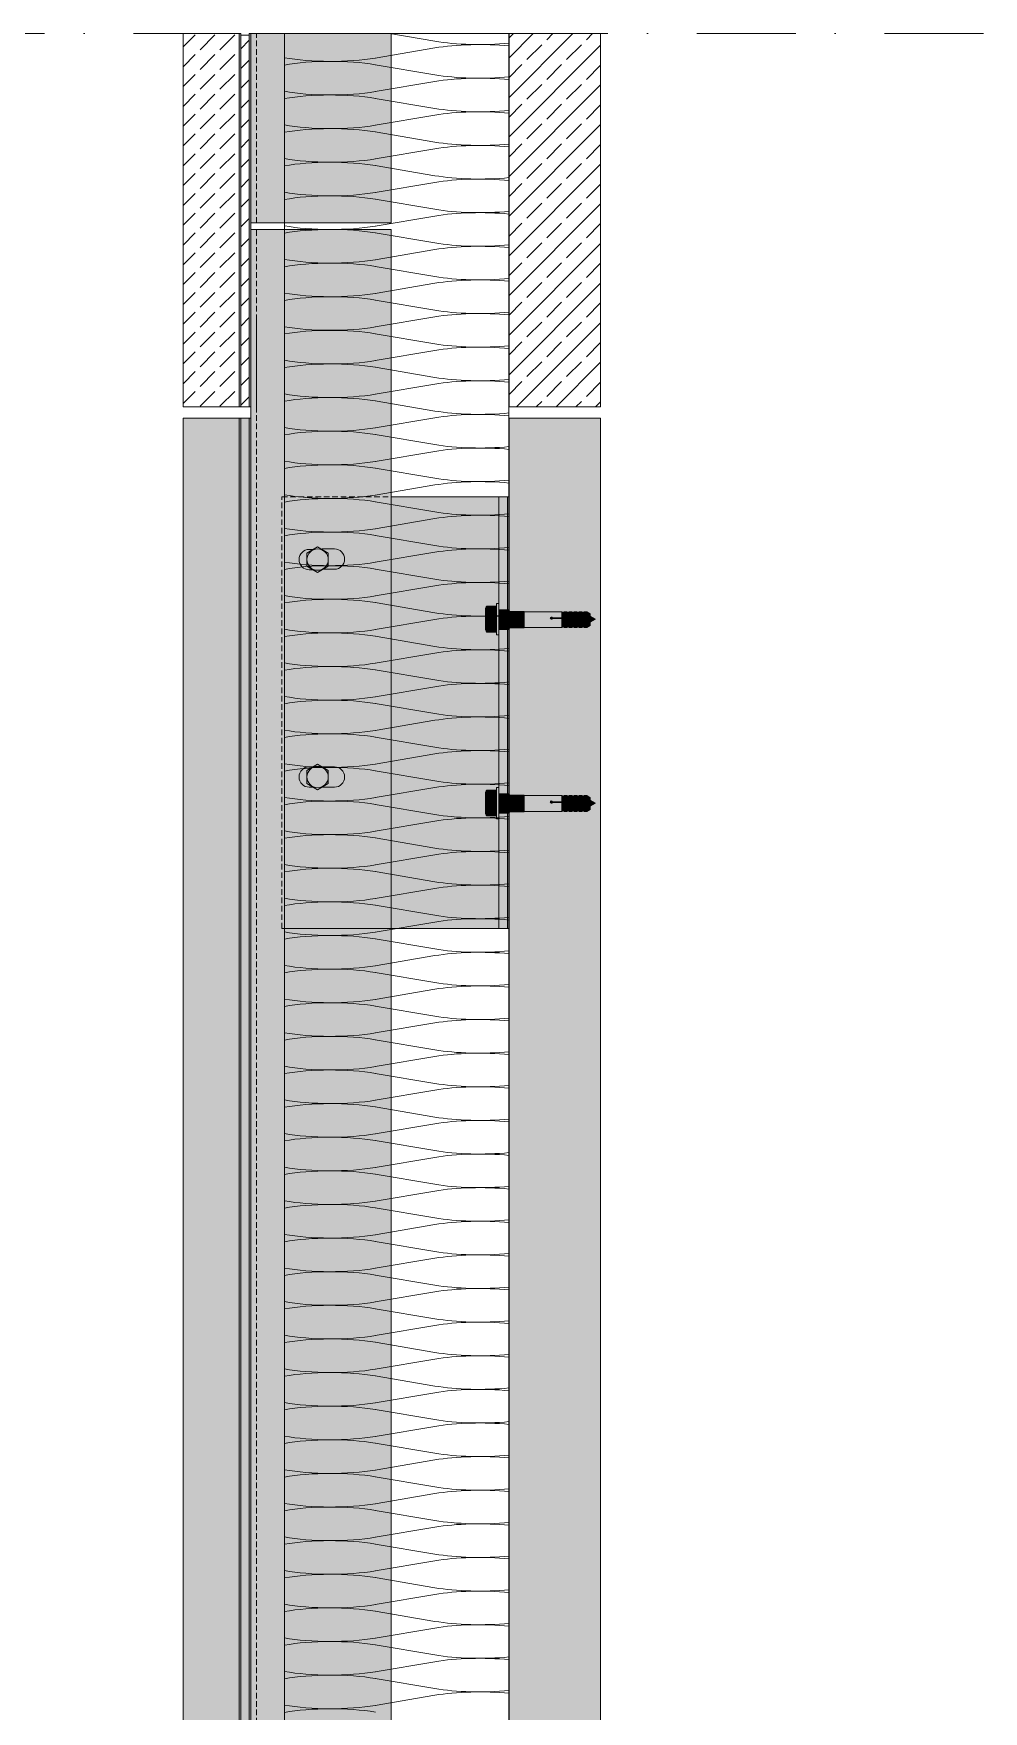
# Model space of a CAD drawing. Extents: x -106882 to -43002, y 22119 to 47619.
# Drawn here: x -55254 to -51863, y 34869 to 40858 of the extents above; entities that cross this region are included whole.
import ezdxf

# ---------------------------------------------------------------- set-up
doc = ezdxf.new("R2010")
doc.units = 0
doc.header["$MEASUREMENT"] = 0
doc.linetypes.add('Dot & Dashed', pattern=[670.277762, 352.777767, -176.388884, 0, -141.111112])
doc.linetypes.add('Hidden Line', pattern=[30, 20, -10])
for name, color, linetype, lineweight, true_color in [('2D - Ogólne_Pen_No__2', 7, 'Continuous', 15, 0x7f7f7f), ('2D - Ogólne_Pen_No__82', 7, 'Continuous', 20, 0xaaaaaa), ('2D Drafting - General_Pen_No__141', 7, 'Continuous', 0, 0xe8e8e8), ('2D Drafting - General_Pen_No__2', 7, 'Continuous', 15, 0x7f7f7f), ('2D Drafting - General_Pen_No__5', 7, 'Continuous', 25, 0x40a5ff), ('2D Drafting - General_Pen_No__61', 7, 'Continuous', 20, 0x6a6a6a), ('2D Drafting - General_Pen_No__81', 7, 'Continuous', 20, 0x6a6a6a)]:
    doc.layers.add(name, color=color, linetype=linetype, lineweight=lineweight, true_color=true_color)
doc.layers.add('2D Drafting - General_Pen_No__101', color=8, linetype='Continuous', lineweight=13)
doc.layers.add('2D Drafting - General_Pen_No__121', color=255, linetype='Continuous', lineweight=0)
pattern_1 = [(45, (0, 0), (-70.71068, 70.71068), []), (45, (-35.36, 35.36), (-70.71068, 70.71068), [75, -25])]
pattern_2 = [(45, (0, 0), (-70.71068, 70.71068), [75, -25]), (45, (7e-15, 70.71), (-70.71068, 70.71068), [75, -25])]

# ---------------------------------------------------------------- blocks, each defined once
blk = doc.blocks.new('*X10')
at = {"layer": '2D Drafting - General_Pen_No__61', "linetype": 'Continuous'}
for p, q in [((-53821.4, 40830.5), (-53982.1, 40857.8)), ((-53821.4, 40806.5), (-54033.8, 40770.5)), ((-53821.4, 40710.5), (-54033.8, 40746.5)), ((-53821.4, 40686.5), (-54033.8, 40650.5)), ((-53821.4, 40590.5), (-54033.8, 40626.5)), ((-53821.4, 40566.5), (-54033.8, 40530.5)), ((-53821.4, 40470.5), (-54033.8, 40506.5)), ((-53821.4, 40446.5), (-54033.8, 40410.5)), ((-53821.4, 40350.5), (-54033.8, 40386.5)), ((-53821.4, 40326.5), (-54033.8, 40290.5)), ((-53821.4, 40230.5), (-54033.8, 40266.5)), ((-53821.4, 40206.5), (-54033.8, 40170.5)), ((-53821.4, 40110.5), (-54033.8, 40146.5)), ((-53821.4, 40086.5), (-54033.8, 40050.5)), ((-53821.4, 39990.5), (-54033.8, 40026.5)), ((-53821.4, 39966.5), (-54033.8, 39930.5)), ((-53821.4, 39870.5), (-54033.8, 39906.5)), ((-53821.4, 39846.5), (-54033.8, 39810.5)), ((-53821.4, 39750.5), (-54033.8, 39786.5)), ((-53821.4, 39726.5), (-54033.8, 39690.5)), ((-53821.4, 39630.5), (-54033.8, 39666.5)), ((-53821.4, 39606.5), (-54033.8, 39570.5)), ((-53821.4, 39510.5), (-54033.8, 39546.5)), ((-53821.4, 39486.5), (-54033.8, 39450.5)), ((-53821.4, 39390.5), (-54033.8, 39426.5)), ((-53821.4, 39366.5), (-54033.8, 39330.5)), ((-53821.4, 39270.5), (-54033.8, 39306.5)), ((-53821.4, 39246.5), (-54033.8, 39210.5)), ((-53821.4, 39150.5), (-54033.8, 39186.5)), ((-53821.4, 39126.5), (-54033.8, 39090.5)), ((-53821.4, 39030.5), (-54033.8, 39066.5)), ((-53821.4, 39006.5), (-54033.8, 38970.5)), ((-53821.4, 38910.5), (-54033.8, 38946.5)), ((-53821.4, 38886.5), (-54033.8, 38850.5)), ((-53821.4, 38790.5), (-54033.8, 38826.5)), ((-53821.4, 38766.5), (-54033.8, 38730.5)), ((-53821.4, 38670.5), (-54033.8, 38706.5)), ((-53821.4, 38646.5), (-54033.8, 38610.5)), ((-53821.4, 38550.5), (-54033.8, 38586.5)), ((-53821.4, 38526.5), (-54033.8, 38490.5)), ((-53821.4, 38430.5), (-54033.8, 38466.5)), ((-53821.4, 38406.5), (-54033.8, 38370.5)), ((-53821.4, 38310.5), (-54033.8, 38346.5)), ((-53821.4, 38286.5), (-54033.8, 38250.5)), ((-53821.4, 38190.5), (-54033.8, 38226.5)), ((-53821.4, 38166.5), (-54033.8, 38130.5)), ((-53821.4, 38070.5), (-54033.8, 38106.5)), ((-53821.4, 38046.5), (-54033.8, 38010.5)), ((-53821.4, 37950.5), (-54033.8, 37986.5)), ((-53821.4, 37926.5), (-54033.8, 37890.5)), ((-53821.4, 37830.5), (-54033.8, 37866.5)), ((-53821.4, 37806.5), (-54033.8, 37770.5)), ((-53821.4, 37710.5), (-54033.8, 37746.5)), ((-53821.4, 37686.5), (-54033.8, 37650.5)), ((-53821.4, 37590.5), (-54033.8, 37626.5)), ((-53821.4, 37566.5), (-54033.8, 37530.5)), ((-53821.4, 37470.5), (-54033.8, 37506.5)), ((-53821.4, 37446.5), (-54033.8, 37410.5)), ((-53821.4, 37350.5), (-54033.8, 37386.5)), ((-53821.4, 37326.5), (-54033.8, 37290.5)), ((-53821.4, 37230.5), (-54033.8, 37266.5)), ((-53821.4, 37206.5), (-54033.8, 37170.5)), ((-53821.4, 37110.5), (-54033.8, 37146.5)), ((-53821.4, 37086.5), (-54033.8, 37050.5)), ((-53821.4, 36990.5), (-54033.8, 37026.5)), ((-53821.4, 36966.5), (-54033.8, 36930.5)), ((-53821.4, 36870.5), (-54033.8, 36906.5)), ((-53821.4, 36846.5), (-54033.8, 36810.5)), ((-53821.4, 36750.5), (-54033.8, 36786.5)), ((-53821.4, 36726.5), (-54033.8, 36690.5)), ((-53821.4, 36630.5), (-54033.8, 36666.5)), ((-53821.4, 36606.5), (-54033.8, 36570.5)), ((-53821.4, 36510.5), (-54033.8, 36546.5)), ((-53821.4, 36486.5), (-54033.8, 36450.5)), ((-53821.4, 36390.5), (-54033.8, 36426.5)), ((-53821.4, 36366.5), (-54033.8, 36330.5)), ((-53821.4, 36270.5), (-54033.8, 36306.5)), ((-53821.4, 36246.5), (-54033.8, 36210.5)), ((-53821.4, 36150.5), (-54033.8, 36186.5)), ((-53821.4, 36126.5), (-54033.8, 36090.5)), ((-53821.4, 36030.5), (-54033.8, 36066.5)), ((-53821.4, 36006.5), (-54033.8, 35970.5)), ((-53821.4, 35910.5), (-54033.8, 35946.5)), ((-53821.4, 35886.5), (-54033.8, 35850.5)), ((-53821.4, 35790.5), (-54033.8, 35826.5)), ((-53821.4, 35766.5), (-54033.8, 35730.5)), ((-53821.4, 35670.5), (-54033.8, 35706.5)), ((-53821.4, 35646.5), (-54033.8, 35610.5)), ((-53821.4, 35550.5), (-54033.8, 35586.5)), ((-53821.4, 35526.5), (-54033.8, 35490.5)), ((-53821.4, 35430.5), (-54033.8, 35466.5)), ((-53821.4, 35406.5), (-54033.8, 35370.5)), ((-53821.4, 35310.5), (-54033.8, 35346.5)), ((-53821.4, 35286.5), (-54033.8, 35250.5)), ((-53821.4, 35190.5), (-54033.8, 35226.5)), ((-53821.4, 35166.5), (-54033.8, 35130.5)), ((-53821.4, 35070.5), (-54033.8, 35106.5)), ((-53821.4, 35046.5), (-54033.8, 35010.5)), ((-53821.4, 34950.5), (-54033.8, 34986.5)), ((-53821.4, 34926.5), (-54033.8, 34890.5))]:
    blk.add_line(p, q, dxfattribs=at)
for centre, start_param, end_param in [((-53662.2, 40878.5), 4.068888, 5.121655), ((-53662.2, 40758.5), 1.16153, 2.214297), ((-54193, 40818.5), 4.039533, 5.35589), ((-54193, 40698.5), 0.927295, 2.243652), ((-53662.2, 40758.5), 4.068888, 5.121655), ((-53662.2, 40638.5), 1.16153, 2.214297), ((-54193, 40698.5), 4.039533, 5.35589), ((-54193, 40578.5), 0.927295, 2.243652), ((-53662.2, 40638.5), 4.068888, 5.121655), ((-53662.2, 40518.5), 1.16153, 2.214297), ((-54193, 40578.5), 4.039533, 5.35589), ((-54193, 40458.5), 0.927295, 2.243652), ((-53662.2, 40518.5), 4.068888, 5.121655), ((-53662.2, 40398.5), 1.16153, 2.214297), ((-54193, 40458.5), 4.039533, 5.35589), ((-54193, 40338.5), 0.927295, 2.243652), ((-53662.2, 40398.5), 4.068888, 5.121655), ((-53662.2, 40278.5), 1.16153, 2.214297), ((-54193, 40338.5), 4.039533, 5.35589), ((-54193, 40218.5), 0.927295, 2.243652), ((-53662.2, 40278.5), 4.068888, 5.121655), ((-53662.2, 40158.5), 1.16153, 2.214297), ((-54193, 40218.5), 4.039533, 5.35589), ((-54193, 40098.5), 0.927295, 2.243652), ((-53662.2, 40158.5), 4.068888, 5.121655), ((-53662.2, 40038.5), 1.16153, 2.214297), ((-54193, 40098.5), 4.039533, 5.35589), ((-54193, 39978.5), 0.927295, 2.243652), ((-53662.2, 40038.5), 4.068888, 5.121655), ((-53662.2, 39918.5), 1.16153, 2.214297), ((-54193, 39978.5), 4.039533, 5.35589), ((-54193, 39858.5), 0.927295, 2.243652), ((-53662.2, 39918.5), 4.068888, 5.121655), ((-53662.2, 39798.5), 1.16153, 2.214297), ((-54193, 39858.5), 4.039533, 5.35589), ((-54193, 39738.5), 0.927295, 2.243652), ((-53662.2, 39798.5), 4.068888, 5.121655), ((-53662.2, 39678.5), 1.16153, 2.214297), ((-54193, 39738.5), 4.039533, 5.35589), ((-54193, 39618.5), 0.927295, 2.243652), ((-53662.2, 39678.5), 4.068888, 5.121655), ((-53662.2, 39558.5), 1.16153, 2.214297), ((-54193, 39618.5), 4.039533, 5.35589), ((-54193, 39498.5), 0.927295, 2.243652), ((-53662.2, 39558.5), 4.068888, 5.121655), ((-53662.2, 39438.5), 1.16153, 2.214297), ((-54193, 39498.5), 4.039533, 5.35589), ((-54193, 39378.5), 0.927295, 2.243652), ((-53662.2, 39438.5), 4.068888, 5.121655), ((-53662.2, 39318.5), 1.16153, 2.214297), ((-54193, 39378.5), 4.039533, 5.35589), ((-54193, 39258.5), 0.927295, 2.243652), ((-53662.2, 39318.5), 4.068888, 5.121655), ((-53662.2, 39198.5), 1.16153, 2.214297), ((-54193, 39258.5), 4.039533, 5.35589), ((-54193, 39138.5), 0.927295, 2.243652), ((-53662.2, 39198.5), 4.068888, 5.121655), ((-53662.2, 39078.5), 1.16153, 2.214297), ((-54193, 39138.5), 4.039533, 5.35589), ((-54193, 39018.5), 0.927295, 2.243652), ((-53662.2, 39078.5), 4.068888, 5.121655), ((-53662.2, 38958.5), 1.16153, 2.214297), ((-54193, 39018.5), 4.039533, 5.35589), ((-54193, 38898.5), 0.927295, 2.243652), ((-53662.2, 38958.5), 4.068888, 5.121655), ((-53662.2, 38838.5), 1.16153, 2.214297), ((-54193, 38898.5), 4.039533, 5.35589), ((-54193, 38778.5), 0.927295, 2.243652), ((-53662.2, 38838.5), 4.068888, 5.121655), ((-53662.2, 38718.5), 1.16153, 2.214297), ((-54193, 38778.5), 4.039533, 5.35589), ((-54193, 38658.5), 0.927295, 2.243652), ((-53662.2, 38718.5), 4.068888, 5.121655), ((-53662.2, 38598.5), 1.16153, 2.214297), ((-54193, 38658.5), 4.039533, 5.35589), ((-54193, 38538.5), 0.927295, 2.243652), ((-53662.2, 38598.5), 4.068888, 5.121655), ((-53662.2, 38478.5), 1.16153, 2.214297), ((-54193, 38538.5), 4.039533, 5.35589), ((-54193, 38418.5), 0.927295, 2.243652), ((-53662.2, 38478.5), 4.068888, 5.121655), ((-53662.2, 38358.5), 1.16153, 2.214297), ((-54193, 38418.5), 4.039533, 5.35589), ((-54193, 38298.5), 0.927295, 2.243652), ((-53662.2, 38358.5), 4.068888, 5.121655), ((-53662.2, 38238.5), 1.16153, 2.214297), ((-54193, 38298.5), 4.039533, 5.35589), ((-54193, 38178.5), 0.927295, 2.243652), ((-53662.2, 38238.5), 4.068888, 5.121655), ((-53662.2, 38118.5), 1.16153, 2.214297), ((-54193, 38178.5), 4.039533, 5.35589), ((-54193, 38058.5), 0.927295, 2.243652), ((-53662.2, 38118.5), 4.068888, 5.121655), ((-53662.2, 37998.5), 1.16153, 2.214297), ((-54193, 38058.5), 4.039533, 5.35589), ((-54193, 37938.5), 0.927295, 2.243652), ((-53662.2, 37998.5), 4.068888, 5.121655), ((-53662.2, 37878.5), 1.16153, 2.214297), ((-54193, 37938.5), 4.039533, 5.35589), ((-54193, 37818.5), 0.927295, 2.243652), ((-53662.2, 37878.5), 4.068888, 5.121655), ((-53662.2, 37758.5), 1.16153, 2.214297), ((-54193, 37818.5), 4.039533, 5.35589), ((-54193, 37698.5), 0.927295, 2.243652), ((-53662.2, 37758.5), 4.068888, 5.121655), ((-53662.2, 37638.5), 1.16153, 2.214297), ((-54193, 37698.5), 4.039533, 5.35589), ((-54193, 37578.5), 0.927295, 2.243652), ((-53662.2, 37638.5), 4.068888, 5.121655), ((-53662.2, 37518.5), 1.16153, 2.214297), ((-54193, 37578.5), 4.039533, 5.35589), ((-54193, 37458.5), 0.927295, 2.243652), ((-53662.2, 37518.5), 4.068888, 5.121655), ((-53662.2, 37398.5), 1.16153, 2.214297), ((-54193, 37458.5), 4.039533, 5.35589), ((-54193, 37338.5), 0.927295, 2.243652), ((-53662.2, 37398.5), 4.068888, 5.121655), ((-53662.2, 37278.5), 1.16153, 2.214297), ((-54193, 37338.5), 4.039533, 5.35589), ((-54193, 37218.5), 0.927295, 2.243652), ((-53662.2, 37278.5), 4.068888, 5.121655), ((-53662.2, 37158.5), 1.16153, 2.214297), ((-54193, 37218.5), 4.039533, 5.35589), ((-54193, 37098.5), 0.927295, 2.243652), ((-53662.2, 37158.5), 4.068888, 5.121655), ((-53662.2, 37038.5), 1.16153, 2.214297), ((-54193, 37098.5), 4.039533, 5.35589), ((-54193, 36978.5), 0.927295, 2.243652), ((-53662.2, 37038.5), 4.068888, 5.121655), ((-53662.2, 36918.5), 1.16153, 2.214297), ((-54193, 36978.5), 4.039533, 5.35589), ((-54193, 36858.5), 0.927295, 2.243652), ((-53662.2, 36918.5), 4.068888, 5.121655), ((-53662.2, 36798.5), 1.16153, 2.214297), ((-54193, 36858.5), 4.039533, 5.35589), ((-54193, 36738.5), 0.927295, 2.243652), ((-53662.2, 36798.5), 4.068888, 5.121655), ((-53662.2, 36678.5), 1.16153, 2.214297), ((-54193, 36738.5), 4.039533, 5.35589), ((-54193, 36618.5), 0.927295, 2.243652), ((-53662.2, 36678.5), 4.068888, 5.121655), ((-53662.2, 36558.5), 1.16153, 2.214297), ((-54193, 36618.5), 4.039533, 5.35589), ((-54193, 36498.5), 0.927295, 2.243652), ((-53662.2, 36558.5), 4.068888, 5.121655), ((-53662.2, 36438.5), 1.16153, 2.214297), ((-54193, 36498.5), 4.039533, 5.35589), ((-54193, 36378.5), 0.927295, 2.243652), ((-53662.2, 36438.5), 4.068888, 5.121655), ((-53662.2, 36318.5), 1.16153, 2.214297), ((-54193, 36378.5), 4.039533, 5.35589), ((-54193, 36258.5), 0.927295, 2.243652), ((-53662.2, 36318.5), 4.068888, 5.121655), ((-53662.2, 36198.5), 1.16153, 2.214297), ((-54193, 36258.5), 4.039533, 5.35589), ((-54193, 36138.5), 0.927295, 2.243652), ((-53662.2, 36198.5), 4.068888, 5.121655), ((-53662.2, 36078.5), 1.16153, 2.214297), ((-54193, 36138.5), 4.039533, 5.35589), ((-54193, 36018.5), 0.927295, 2.243652), ((-53662.2, 36078.5), 4.068888, 5.121655), ((-53662.2, 35958.5), 1.16153, 2.214297), ((-54193, 36018.5), 4.039533, 5.35589), ((-54193, 35898.5), 0.927295, 2.243652), ((-53662.2, 35958.5), 4.068888, 5.121655), ((-53662.2, 35838.5), 1.16153, 2.214297), ((-54193, 35898.5), 4.039533, 5.35589), ((-54193, 35778.5), 0.927295, 2.243652), ((-53662.2, 35838.5), 4.068888, 5.121655), ((-53662.2, 35718.5), 1.16153, 2.214297), ((-54193, 35778.5), 4.039533, 5.35589), ((-54193, 35658.5), 0.927295, 2.243652), ((-53662.2, 35718.5), 4.068888, 5.121655), ((-53662.2, 35598.5), 1.16153, 2.214297), ((-54193, 35658.5), 4.039533, 5.35589), ((-54193, 35538.5), 0.927295, 2.243652), ((-53662.2, 35598.5), 4.068888, 5.121655), ((-53662.2, 35478.5), 1.16153, 2.214297), ((-54193, 35538.5), 4.039533, 5.35589), ((-54193, 35418.5), 0.927295, 2.243652), ((-53662.2, 35478.5), 4.068888, 5.121655), ((-53662.2, 35358.5), 1.16153, 2.214297), ((-54193, 35418.5), 4.039533, 5.35589), ((-54193, 35298.5), 0.927295, 2.243652), ((-53662.2, 35358.5), 4.068888, 5.121655), ((-53662.2, 35238.5), 1.16153, 2.214297), ((-54193, 35298.5), 4.039533, 5.35589), ((-54193, 35178.5), 0.927295, 2.243652), ((-53662.2, 35238.5), 4.068888, 5.121655), ((-53662.2, 35118.5), 1.16153, 2.214297), ((-54193, 35178.5), 4.039533, 5.35589), ((-54193, 35058.5), 0.927295, 2.243652), ((-53662.2, 35118.5), 4.068888, 5.121655), ((-53662.2, 34998.5), 1.16153, 2.214297), ((-54193, 35058.5), 4.039533, 5.35589), ((-54193, 34938.5), 0.927295, 2.243652), ((-53662.2, 34998.5), 4.068888, 5.121655), ((-53662.2, 34878.5), 1.16153, 2.214297), ((-54193, 34938.5), 4.039533, 5.35589), ((-54193, 34818.5), 0.927295, 2.243652)]:
    blk.add_ellipse(centre, major_axis=(265.4, 0), ratio=0.226067, start_param=start_param, end_param=end_param, dxfattribs=at)
blk = doc.blocks.new('Fill_5')
at = {"layer": '2D Drafting - General_Pen_No__2', "linetype": 'Continuous'}
for p, q in [((-54358.4, 40857.8), (-54358.4, 26184.4)), ((-53556.6, 40857.8), (-54358.4, 40857.8)), ((-53556.6, 26184.4), (-53556.6, 40857.8))]:
    blk.add_line(p, q, dxfattribs=at)
at = {"layer": '2D Drafting - General_Pen_No__61', "linetype": 'Continuous'}
blk.add_blockref('*X10', (0, 0), dxfattribs=at)

msp = doc.modelspace()

# ---------------------------------------------------------------- hatches: boundary and pattern name
at = {"layer": '2D Drafting - General_Pen_No__101', "linetype": 'Continuous'}
for points in [[(-54519.98, 39525.14), (-54519.98, 40857.78), (-54514.2, 40857.78), (-54514.2, 39525.14)], [(-54484.2, 39525.14), (-54484.2, 40857.78), (-54478.41, 40857.78), (-54478.41, 39525.14)], [(-54478.41, 39525.14), (-54484.2, 39525.14), (-54484.2, 40857.78), (-54478.41, 40857.78)], [(-54519.98, 39485.14), (-54519.98, 27515.14), (-54514.2, 27515.14), (-54514.2, 39485.14)], [(-54484.2, 39485.14), (-54484.2, 27515.14), (-54478.41, 27515.14), (-54478.41, 39485.14)], [(-54478.41, 39485.14), (-54484.2, 39485.14), (-54484.2, 27515.14), (-54478.41, 27515.14)], [(-53562.36, 39204.43), (-53562.36, 37663.86), (-53556.57, 37663.86), (-53556.57, 39204.43)]]:
    msp.add_hatch(color=256, dxfattribs=at).paths.add_polyline_path(points, flags=0)
at = {"layer": '2D Drafting - General_Pen_No__121', "linetype": 'Continuous'}
for points in [[(-53601.68, 38790.85), (-53635.85, 38790.85, -0.4195601), (-53635.85, 38814.15), (-53601.68, 38814.15)], [(-53592.36, 38767.94), (-53592.36, 38712.02), (-53601.68, 38712.02), (-53601.68, 38767.94), (-53601.68, 38823.86), (-53592.36, 38823.86)], [(-53640.12, 38767.94, 0.092424), (-53635.85, 38745.03, 0.201281), (-53640.74, 38733.38), (-53640.74, 38802.5, 0.201281), (-53635.85, 38790.85, 0.092424)], [(-53601.68, 38745.03), (-53635.85, 38745.03, -0.092424), (-53640.12, 38767.94, -0.092424), (-53635.85, 38790.85), (-53601.68, 38790.85), (-53601.68, 38767.94)], [(-53592.36, 38731.26), (-53592.36, 38769.78), (-53592.36, 38800.93), (-53562.36, 38800.93), (-53562.36, 38766.86), (-53562.36, 38731.26)], [(-53562.36, 38731.26), (-53592.36, 38731.26), (-53592.36, 38769.78), (-53592.36, 38800.93), (-53562.36, 38800.93), (-53562.36, 38765.91)], [(-53562.36, 38731.26), (-53558.67, 38731.26), (-53553.25, 38736.68), (-53553.25, 38795.52), (-53558.67, 38800.93), (-53562.36, 38800.93)], [(-53553.25, 38736.68), (-53553.25, 38795.52), (-53503.51, 38795.52), (-53503.51, 38736.68)], [(-53503.51, 38736.68), (-53503.51, 38795.52), (-53502.27, 38794.28), (-53502.27, 38737.92)], [(-53502.27, 38737.92), (-53502.27, 38794.28), (-53367.85, 38794.28), (-53367.85, 38772.62), (-53401.16, 38772.62, 5.4750432), (-53401.16, 38769.66), (-53367.85, 38769.66), (-53367.85, 38737.92)], [(-53367.85, 38769.66), (-53401.16, 38769.66, -5.4750432), (-53401.16, 38772.62), (-53367.85, 38772.62)], [(-53360.41, 38791.32), (-53360.41, 38778.37), (-53367.85, 38772.62), (-53367.85, 38794.28), (-53364.1, 38791.32)], [(-53367.85, 38772.62), (-53360.41, 38778.37), (-53360.41, 38775.41), (-53367.85, 38769.66)], [(-53360.41, 38740.88), (-53364.1, 38740.88), (-53367.85, 38737.92), (-53367.85, 38769.66), (-53360.41, 38775.41)], [(-53350.05, 38794.28), (-53350.05, 38778.37), (-53360.41, 38778.37), (-53360.41, 38794.28)], [(-53360.41, 38778.37), (-53350.05, 38778.37), (-53350.05, 38775.41), (-53360.41, 38775.41)], [(-53360.41, 38737.92), (-53360.41, 38775.41), (-53350.05, 38775.41), (-53350.05, 38737.92)], [(-53342.61, 38791.32), (-53342.61, 38772.62), (-53350.05, 38778.37), (-53350.05, 38794.28), (-53346.31, 38791.32)], [(-53342.61, 38769.66), (-53350.05, 38775.41), (-53350.05, 38778.37), (-53342.61, 38772.62)], [(-53342.61, 38740.88), (-53346.31, 38740.88), (-53350.05, 38737.92), (-53350.05, 38775.41), (-53342.61, 38769.66)], [(-53332.25, 38794.28), (-53332.25, 38772.62), (-53342.61, 38772.62), (-53342.61, 38794.28)], [(-53342.61, 38772.62), (-53332.25, 38772.62), (-53332.25, 38769.66), (-53342.61, 38769.66)], [(-53342.61, 38737.92), (-53342.61, 38769.66), (-53332.25, 38769.66), (-53332.25, 38737.92)], [(-53332.25, 38772.62), (-53332.25, 38794.28), (-53328.51, 38791.32), (-53324.81, 38791.32), (-53324.81, 38778.37)], [(-53324.81, 38775.41), (-53332.25, 38769.66), (-53332.25, 38772.62), (-53324.81, 38778.37)], [(-53324.81, 38740.88), (-53328.51, 38740.88), (-53332.25, 38737.92), (-53332.25, 38769.66), (-53324.81, 38775.41)], [(-53314.46, 38794.28), (-53314.46, 38778.37), (-53324.81, 38778.37), (-53324.81, 38794.28)], [(-53314.46, 38775.41), (-53324.81, 38775.41), (-53324.81, 38778.37), (-53314.46, 38778.37)], [(-53314.46, 38737.92), (-53324.81, 38737.92), (-53324.81, 38775.41), (-53314.46, 38775.41)], [(-53307.02, 38791.32), (-53307.02, 38772.62), (-53314.46, 38778.37), (-53314.46, 38794.28), (-53310.71, 38791.32)], [(-53307.02, 38769.66), (-53314.46, 38775.41), (-53314.46, 38778.37), (-53307.02, 38772.62)], [(-53307.02, 38740.88), (-53310.71, 38740.88), (-53314.46, 38737.92), (-53314.46, 38775.41), (-53307.02, 38769.66)], [(-53296.66, 38794.28), (-53296.66, 38772.62), (-53307.02, 38772.62), (-53307.02, 38794.28)], [(-53307.02, 38772.62), (-53296.66, 38772.62), (-53296.66, 38769.66), (-53307.02, 38769.66)], [(-53296.66, 38737.92), (-53307.02, 38737.92), (-53307.02, 38769.66), (-53296.66, 38769.66)], [(-53289.22, 38791.32), (-53289.22, 38778.37), (-53296.66, 38772.62), (-53296.66, 38794.28), (-53292.92, 38791.32)], [(-53296.66, 38772.62), (-53289.22, 38778.37), (-53289.22, 38775.41), (-53296.66, 38769.66)], [(-53289.22, 38740.88), (-53292.92, 38740.88), (-53296.66, 38737.92), (-53296.66, 38769.66), (-53289.22, 38775.41)], [(-53289.22, 38778.37), (-53289.22, 38794.28), (-53278.86, 38794.28), (-53278.86, 38778.37)], [(-53289.22, 38778.37), (-53278.86, 38778.37), (-53278.86, 38775.41), (-53289.22, 38775.41)], [(-53289.22, 38737.92), (-53289.22, 38775.41), (-53278.86, 38775.41), (-53278.86, 38737.92)], [(-53266.48, 38771.22), (-53278.86, 38778.37), (-53278.86, 38794.28), (-53266.48, 38787.13)], [(-53266.48, 38768.26), (-53278.86, 38775.41), (-53278.86, 38778.37), (-53266.48, 38771.22)], [(-53266.48, 38745.07), (-53278.86, 38737.92), (-53278.86, 38775.41), (-53266.48, 38768.26)], [(-53247.76, 38767.84), (-53266.48, 38757.03), (-53266.48, 38778.66)], [(-53601.68, 38721.73), (-53635.85, 38721.73, -0.4195601), (-53635.85, 38745.03), (-53601.68, 38745.03)], [(-53601.68, 38134.17), (-53635.85, 38134.17, -0.4195601), (-53635.85, 38157.47), (-53601.68, 38157.47)], [(-53592.36, 38111.26), (-53592.36, 38055.34), (-53601.68, 38055.34), (-53601.68, 38111.26), (-53601.68, 38167.18), (-53592.36, 38167.18)], [(-53640.12, 38111.26, 0.092424), (-53635.85, 38088.35, 0.201281), (-53640.74, 38076.7), (-53640.74, 38145.82, 0.201281), (-53635.85, 38134.17, 0.092424)], [(-53601.68, 38088.35), (-53635.85, 38088.35, -0.092424), (-53640.12, 38111.26, -0.092424), (-53635.85, 38134.17), (-53601.68, 38134.17), (-53601.68, 38111.26)], [(-53592.36, 38074.58), (-53592.36, 38111.26), (-53592.36, 38144.25), (-53562.36, 38144.25), (-53562.36, 38108.33), (-53562.36, 38074.58)], [(-53562.36, 38074.58), (-53592.36, 38074.58), (-53592.36, 38111.26), (-53592.36, 38144.25), (-53562.36, 38144.25), (-53562.36, 38107.38)], [(-53562.36, 38074.68), (-53562.36, 38144.25), (-53558.84, 38144.25), (-53558.84, 38074.68)], [(-53558.84, 38074.68), (-53558.84, 38144.25), (-53558.67, 38144.25), (-53553.25, 38138.84), (-53553.25, 38080.09), (-53558.67, 38074.68)], [(-53553.25, 38079.99), (-53553.25, 38138.84), (-53503.51, 38138.84), (-53503.51, 38079.99)], [(-53503.51, 38079.99), (-53503.51, 38138.84), (-53502.27, 38137.59), (-53502.27, 38081.24)], [(-53502.27, 38081.24), (-53502.27, 38137.59), (-53367.85, 38137.59), (-53367.85, 38115.94), (-53401.16, 38115.94, 5.4750432), (-53401.16, 38112.98), (-53367.85, 38112.98), (-53367.85, 38081.24)], [(-53367.85, 38112.98), (-53401.16, 38112.98, -5.4750432), (-53401.16, 38115.94), (-53367.85, 38115.94)], [(-53360.41, 38134.63), (-53360.41, 38121.68), (-53367.85, 38115.94), (-53367.85, 38137.59), (-53364.1, 38134.63)], [(-53367.85, 38115.94), (-53360.41, 38121.68), (-53360.41, 38118.72), (-53367.85, 38112.98)], [(-53360.41, 38084.2), (-53364.1, 38084.2), (-53367.85, 38081.24), (-53367.85, 38112.98), (-53360.41, 38118.72)], [(-53350.05, 38137.59), (-53350.05, 38121.68), (-53360.41, 38121.68), (-53360.41, 38137.59)], [(-53360.41, 38121.68), (-53350.05, 38121.68), (-53350.05, 38118.72), (-53360.41, 38118.72)], [(-53360.41, 38081.24), (-53360.41, 38118.72), (-53350.05, 38118.72), (-53350.05, 38081.24)], [(-53342.61, 38134.63), (-53342.61, 38115.94), (-53350.05, 38121.68), (-53350.05, 38137.59), (-53346.31, 38134.63)], [(-53342.61, 38112.98), (-53350.05, 38118.72), (-53350.05, 38121.68), (-53342.61, 38115.94)], [(-53342.61, 38084.2), (-53346.31, 38084.2), (-53350.05, 38081.24), (-53350.05, 38118.72), (-53342.61, 38112.98)], [(-53332.25, 38137.59), (-53332.25, 38115.94), (-53342.61, 38115.94), (-53342.61, 38137.59)], [(-53342.61, 38115.94), (-53332.25, 38115.94), (-53332.25, 38112.98), (-53342.61, 38112.98)], [(-53342.61, 38081.24), (-53342.61, 38112.98), (-53332.25, 38112.98), (-53332.25, 38081.24)], [(-53332.25, 38115.94), (-53332.25, 38137.59), (-53328.51, 38134.63), (-53324.81, 38134.63), (-53324.81, 38121.68)], [(-53324.81, 38118.72), (-53332.25, 38112.98), (-53332.25, 38115.94), (-53324.81, 38121.68)], [(-53324.81, 38084.2), (-53328.51, 38084.2), (-53332.25, 38081.24), (-53332.25, 38112.98), (-53324.81, 38118.72)], [(-53314.46, 38137.59), (-53314.46, 38121.68), (-53324.81, 38121.68), (-53324.81, 38137.59)], [(-53314.46, 38118.72), (-53324.81, 38118.72), (-53324.81, 38121.68), (-53314.46, 38121.68)], [(-53314.46, 38081.24), (-53324.81, 38081.24), (-53324.81, 38118.72), (-53314.46, 38118.72)], [(-53307.02, 38134.63), (-53307.02, 38115.94), (-53314.46, 38121.68), (-53314.46, 38137.59), (-53310.71, 38134.63)], [(-53307.02, 38112.98), (-53314.46, 38118.72), (-53314.46, 38121.68), (-53307.02, 38115.94)], [(-53307.02, 38084.2), (-53310.71, 38084.2), (-53314.46, 38081.24), (-53314.46, 38118.72), (-53307.02, 38112.98)], [(-53296.66, 38137.59), (-53296.66, 38115.94), (-53307.02, 38115.94), (-53307.02, 38137.59)], [(-53307.02, 38115.94), (-53296.66, 38115.94), (-53296.66, 38112.98), (-53307.02, 38112.98)], [(-53296.66, 38081.24), (-53307.02, 38081.24), (-53307.02, 38112.98), (-53296.66, 38112.98)], [(-53289.22, 38134.63), (-53289.22, 38121.68), (-53296.66, 38115.94), (-53296.66, 38137.59), (-53292.92, 38134.63)], [(-53296.66, 38115.94), (-53289.22, 38121.68), (-53289.22, 38118.72), (-53296.66, 38112.98)], [(-53289.22, 38084.2), (-53292.92, 38084.2), (-53296.66, 38081.24), (-53296.66, 38112.98), (-53289.22, 38118.72)], [(-53289.22, 38121.68), (-53289.22, 38137.59), (-53278.86, 38137.59), (-53278.86, 38121.68)], [(-53289.22, 38121.68), (-53278.86, 38121.68), (-53278.86, 38118.72), (-53289.22, 38118.72)], [(-53289.22, 38081.24), (-53289.22, 38118.72), (-53278.86, 38118.72), (-53278.86, 38081.24)], [(-53266.48, 38114.54), (-53278.86, 38121.68), (-53278.86, 38137.59), (-53266.48, 38130.44)], [(-53266.48, 38111.58), (-53278.86, 38118.72), (-53278.86, 38121.68), (-53266.48, 38114.54)], [(-53266.48, 38088.39), (-53278.86, 38081.24), (-53278.86, 38118.72), (-53266.48, 38111.58)], [(-53247.76, 38111.16), (-53266.48, 38100.35), (-53266.48, 38121.97)], [(-53601.68, 38065.05), (-53635.85, 38065.05, -0.4195601), (-53635.85, 38088.35), (-53601.68, 38088.35)]]:
    msp.add_hatch(color=256, dxfattribs=at).paths.add_polyline_path(points, flags=0)
at = {"layer": '2D Drafting - General_Pen_No__141', "linetype": 'Continuous'}
for points in [[(-54478.41, 40857.78), (-54478.41, 40182.43), (-53977.36, 40182.43), (-53977.36, 40857.78)], [(-54478.41, 40158.31), (-54478.41, 26536.37), (-53977.36, 26536.37), (-53977.36, 38484.52), (-53977.36, 38626.03), (-53977.36, 38646.03), (-53977.36, 38772.68), (-53977.36, 40158.31)], [(-53977.36, 39204.43), (-53562.36, 39204.43), (-53562.36, 37663.86), (-53977.36, 37663.86)]]:
    msp.add_hatch(color=256, dxfattribs=at).paths.add_polyline_path(points, flags=0)
at = {"layer": '2D Drafting - General_Pen_No__5', "linetype": 'Continuous'}
h = msp.add_hatch(dxfattribs=at)
h.set_pattern_fill('Beton', color=256, style=0, pattern_type=2)
h.set_pattern_definition(pattern_2)
h.paths.add_polyline_path([(-54484.2, 40852.02), (-54514.2, 40852.02), (-54514.2, 39525.14), (-54484.2, 39525.14)], flags=0)
h = msp.add_hatch(dxfattribs=at)
h.set_pattern_fill('Beton', color=256, style=0, pattern_type=2)
h.set_pattern_definition(pattern_2)
h.paths.add_polyline_path([(-54484.2, 27548.43), (-54514.2, 27548.43), (-54514.2, 39485.14), (-54484.2, 39485.14)], flags=0)
at = {"layer": '2D Drafting - General_Pen_No__81', "linetype": 'Continuous'}
h = msp.add_hatch(dxfattribs=at)
h.set_pattern_fill('Beton', color=256, style=0, pattern_type=2)
h.set_pattern_definition(pattern_2)
h.paths.add_polyline_path([(-54719.98, 39525.14), (-54519.98, 39525.14), (-54519.98, 40857.78), (-54719.98, 40857.78)], flags=0)
h = msp.add_hatch(dxfattribs=at)
h.set_pattern_fill('Solid___Dashed', color=256, style=0, pattern_type=2)
h.set_pattern_definition(pattern_1)
h.paths.add_polyline_path([(-53556.57, 40857.78), (-53556.57, 40674.42), (-53556.57, 40857.78), (-53556.57, 40674.42), (-53556.57, 40577.07), (-53556.57, 39525.14), (-53229.44, 39525.14), (-53229.44, 40857.78)], flags=0)
h = msp.add_hatch(dxfattribs=at)
h.set_pattern_fill('Beton', color=256, style=0, pattern_type=2)
h.set_pattern_definition(pattern_2)
h.paths.add_polyline_path([(-54719.98, 39485.14), (-54519.98, 39485.14), (-54519.98, 27515.14), (-54719.98, 27515.14)], flags=0)
h = msp.add_hatch(dxfattribs=at)
h.set_pattern_fill('Solid___Dashed', color=256, style=0, pattern_type=2)
h.set_pattern_definition(pattern_1)
h.paths.add_polyline_path([(-53556.57, 39485.14), (-53229.44, 39485.14), (-53229.44, 26184.37), (-53556.57, 26184.37), (-53556.57, 38550), (-53556.57, 38654.14), (-53556.57, 39204.43), (-53556.57, 39301.78)], flags=0)

# ---------------------------------------------------------------- linework, layer by layer
at = {"layer": '2D - Ogólne_Pen_No__2', "linetype": 'Continuous'}
for p, q in [((-53562.36, 38800.93), (-53562.36, 38765.91)), ((-53558.67, 38800.93), (-53562.36, 38800.93)), ((-53562.36, 38731.36), (-53562.36, 38766.95)), ((-53562.36, 38731.26), (-53562.36, 38766.86)), ((-53553.25, 38795.52), (-53558.67, 38800.93)), ((-53503.51, 38795.52), (-53553.25, 38795.52)), ((-53553.25, 38795.52), (-53553.25, 38736.68)), ((-53502.27, 38794.28), (-53503.51, 38795.52)), ((-53503.51, 38795.52), (-53503.51, 38736.68)), ((-53367.85, 38794.28), (-53502.27, 38794.28)), ((-53502.27, 38737.92), (-53502.27, 38794.28)), ((-53367.85, 38772.62), (-53401.16, 38772.62)), ((-53367.85, 38769.66), (-53401.16, 38769.66)), ((-53364.1, 38791.32), (-53367.85, 38794.28)), ((-53367.85, 38794.28), (-53367.85, 38737.92)), ((-53360.41, 38778.37), (-53367.85, 38772.62)), ((-53360.41, 38775.41), (-53367.85, 38769.66)), ((-53360.41, 38791.32), (-53364.1, 38791.32)), ((-53360.41, 38794.28), (-53360.41, 38791.32)), ((-53350.05, 38794.28), (-53360.41, 38794.28)), ((-53360.41, 38794.28), (-53360.41, 38737.92)), ((-53350.05, 38778.37), (-53360.41, 38778.37)), ((-53350.05, 38775.41), (-53360.41, 38775.41)), ((-53346.31, 38791.32), (-53350.05, 38794.28)), ((-53350.05, 38794.28), (-53350.05, 38737.92)), ((-53342.61, 38772.62), (-53350.05, 38778.37)), ((-53342.61, 38769.66), (-53350.05, 38775.41)), ((-53342.61, 38791.32), (-53346.31, 38791.32)), ((-53342.61, 38794.28), (-53342.61, 38791.32)), ((-53332.25, 38794.28), (-53342.61, 38794.28)), ((-53342.61, 38794.28), (-53342.61, 38737.92)), ((-53332.25, 38772.62), (-53342.61, 38772.62)), ((-53332.25, 38769.66), (-53342.61, 38769.66)), ((-53328.51, 38791.32), (-53332.25, 38794.28)), ((-53332.25, 38794.28), (-53332.25, 38737.92)), ((-53324.81, 38778.37), (-53332.25, 38772.62)), ((-53324.81, 38775.41), (-53332.25, 38769.66)), ((-53324.81, 38791.32), (-53328.51, 38791.32)), ((-53324.81, 38794.28), (-53324.81, 38791.32)), ((-53314.46, 38794.28), (-53324.81, 38794.28)), ((-53324.81, 38794.28), (-53324.81, 38737.92)), ((-53314.46, 38778.37), (-53324.81, 38778.37)), ((-53314.46, 38775.41), (-53324.81, 38775.41)), ((-53310.71, 38791.32), (-53314.46, 38794.28)), ((-53314.46, 38794.28), (-53314.46, 38737.92)), ((-53307.02, 38772.62), (-53314.46, 38778.37)), ((-53307.02, 38769.66), (-53314.46, 38775.41)), ((-53307.02, 38791.32), (-53310.71, 38791.32)), ((-53307.02, 38794.28), (-53307.02, 38791.32)), ((-53296.66, 38794.28), (-53307.02, 38794.28)), ((-53307.02, 38794.28), (-53307.02, 38737.92)), ((-53296.66, 38772.62), (-53307.02, 38772.62)), ((-53296.66, 38769.66), (-53307.02, 38769.66)), ((-53292.92, 38791.32), (-53296.66, 38794.28)), ((-53296.66, 38794.28), (-53296.66, 38737.92)), ((-53289.22, 38778.37), (-53296.66, 38772.62)), ((-53289.22, 38775.41), (-53296.66, 38769.66)), ((-53289.22, 38791.32), (-53292.92, 38791.32)), ((-53289.22, 38794.28), (-53289.22, 38737.92)), ((-53278.86, 38794.28), (-53289.22, 38794.28)), ((-53278.86, 38778.37), (-53289.22, 38778.37)), ((-53278.86, 38775.41), (-53289.22, 38775.41)), ((-53266.48, 38787.13), (-53278.86, 38794.28)), ((-53278.86, 38794.28), (-53278.86, 38737.92)), ((-53266.48, 38771.22), (-53278.86, 38778.37)), ((-53266.48, 38768.26), (-53278.86, 38775.41)), ((-53266.48, 38787.13), (-53266.48, 38745.07)), ((-53266.48, 38778.66), (-53247.76, 38767.84)), ((-53266.48, 38757.03), (-53247.76, 38767.84)), ((-53558.67, 38731.26), (-53562.36, 38731.26)), ((-53553.25, 38736.68), (-53558.67, 38731.26)), ((-53503.51, 38736.68), (-53553.25, 38736.68)), ((-53502.27, 38737.92), (-53503.51, 38736.68)), ((-53367.85, 38737.92), (-53502.27, 38737.92)), ((-53364.1, 38740.88), (-53367.85, 38737.92)), ((-53360.41, 38740.88), (-53364.1, 38740.88)), ((-53360.41, 38737.92), (-53360.41, 38740.88)), ((-53350.05, 38737.92), (-53360.41, 38737.92)), ((-53346.31, 38740.88), (-53350.05, 38737.92)), ((-53342.61, 38740.88), (-53346.31, 38740.88)), ((-53342.61, 38737.92), (-53342.61, 38740.88)), ((-53332.25, 38737.92), (-53342.61, 38737.92)), ((-53328.51, 38740.88), (-53332.25, 38737.92)), ((-53324.81, 38740.88), (-53328.51, 38740.88)), ((-53324.81, 38737.92), (-53324.81, 38740.88)), ((-53314.46, 38737.92), (-53324.81, 38737.92)), ((-53310.71, 38740.88), (-53314.46, 38737.92)), ((-53307.02, 38740.88), (-53310.71, 38740.88)), ((-53307.02, 38737.92), (-53307.02, 38740.88)), ((-53296.66, 38737.92), (-53307.02, 38737.92)), ((-53292.92, 38740.88), (-53296.66, 38737.92)), ((-53289.22, 38740.88), (-53292.92, 38740.88)), ((-53278.86, 38737.92), (-53289.22, 38737.92)), ((-53266.48, 38745.07), (-53278.86, 38737.92)), ((-53558.67, 38144.25), (-53562.36, 38144.25)), ((-53553.25, 38138.84), (-53558.67, 38144.25)), ((-53503.51, 38138.84), (-53553.25, 38138.84)), ((-53553.25, 38138.84), (-53553.25, 38079.99)), ((-53502.27, 38137.59), (-53503.51, 38138.84)), ((-53503.51, 38138.84), (-53503.51, 38079.99)), ((-53367.85, 38137.59), (-53502.27, 38137.59)), ((-53502.27, 38081.24), (-53502.27, 38137.59)), ((-53367.85, 38115.94), (-53401.16, 38115.94)), ((-53367.85, 38112.98), (-53401.16, 38112.98)), ((-53364.1, 38134.63), (-53367.85, 38137.59)), ((-53367.85, 38137.59), (-53367.85, 38081.24)), ((-53360.41, 38121.68), (-53367.85, 38115.94)), ((-53360.41, 38118.72), (-53367.85, 38112.98)), ((-53360.41, 38134.63), (-53364.1, 38134.63)), ((-53360.41, 38137.59), (-53360.41, 38134.63)), ((-53350.05, 38137.59), (-53360.41, 38137.59)), ((-53360.41, 38137.59), (-53360.41, 38081.24)), ((-53350.05, 38121.68), (-53360.41, 38121.68)), ((-53350.05, 38118.72), (-53360.41, 38118.72)), ((-53346.31, 38134.63), (-53350.05, 38137.59)), ((-53350.05, 38137.59), (-53350.05, 38081.24)), ((-53342.61, 38115.94), (-53350.05, 38121.68)), ((-53342.61, 38112.98), (-53350.05, 38118.72)), ((-53342.61, 38134.63), (-53346.31, 38134.63)), ((-53342.61, 38137.59), (-53342.61, 38134.63)), ((-53332.25, 38137.59), (-53342.61, 38137.59)), ((-53342.61, 38137.59), (-53342.61, 38081.24)), ((-53332.25, 38115.94), (-53342.61, 38115.94)), ((-53332.25, 38112.98), (-53342.61, 38112.98)), ((-53328.51, 38134.63), (-53332.25, 38137.59)), ((-53332.25, 38137.59), (-53332.25, 38081.24)), ((-53324.81, 38121.68), (-53332.25, 38115.94)), ((-53324.81, 38118.72), (-53332.25, 38112.98)), ((-53324.81, 38134.63), (-53328.51, 38134.63)), ((-53324.81, 38137.59), (-53324.81, 38134.63)), ((-53314.46, 38137.59), (-53324.81, 38137.59)), ((-53324.81, 38137.59), (-53324.81, 38081.24)), ((-53314.46, 38121.68), (-53324.81, 38121.68)), ((-53314.46, 38118.72), (-53324.81, 38118.72)), ((-53310.71, 38134.63), (-53314.46, 38137.59)), ((-53314.46, 38137.59), (-53314.46, 38081.24)), ((-53307.02, 38115.94), (-53314.46, 38121.68)), ((-53307.02, 38112.98), (-53314.46, 38118.72)), ((-53307.02, 38134.63), (-53310.71, 38134.63)), ((-53307.02, 38137.59), (-53307.02, 38134.63)), ((-53296.66, 38137.59), (-53307.02, 38137.59)), ((-53307.02, 38137.59), (-53307.02, 38081.24)), ((-53296.66, 38115.94), (-53307.02, 38115.94)), ((-53296.66, 38112.98), (-53307.02, 38112.98)), ((-53292.92, 38134.63), (-53296.66, 38137.59)), ((-53296.66, 38137.59), (-53296.66, 38081.24)), ((-53289.22, 38121.68), (-53296.66, 38115.94)), ((-53289.22, 38118.72), (-53296.66, 38112.98)), ((-53289.22, 38134.63), (-53292.92, 38134.63)), ((-53289.22, 38137.59), (-53289.22, 38081.24)), ((-53278.86, 38137.59), (-53289.22, 38137.59)), ((-53278.86, 38121.68), (-53289.22, 38121.68)), ((-53278.86, 38118.72), (-53289.22, 38118.72)), ((-53266.48, 38130.44), (-53278.86, 38137.59)), ((-53278.86, 38137.59), (-53278.86, 38081.24)), ((-53266.48, 38114.54), (-53278.86, 38121.68)), ((-53266.48, 38111.58), (-53278.86, 38118.72)), ((-53266.48, 38130.44), (-53266.48, 38088.39)), ((-53266.48, 38121.97), (-53247.76, 38111.16)), ((-53266.48, 38100.35), (-53247.76, 38111.16)), ((-53558.67, 38074.68), (-53562.36, 38074.68)), ((-53558.67, 38074.58), (-53562.36, 38074.58)), ((-53553.25, 38080.09), (-53558.67, 38074.68)), ((-53553.25, 38079.99), (-53558.67, 38074.58)), ((-53503.51, 38079.99), (-53553.25, 38079.99)), ((-53502.27, 38081.24), (-53503.51, 38079.99)), ((-53367.85, 38081.24), (-53502.27, 38081.24)), ((-53364.1, 38084.2), (-53367.85, 38081.24)), ((-53360.41, 38084.2), (-53364.1, 38084.2)), ((-53360.41, 38081.24), (-53360.41, 38084.2)), ((-53350.05, 38081.24), (-53360.41, 38081.24)), ((-53346.31, 38084.2), (-53350.05, 38081.24)), ((-53342.61, 38084.2), (-53346.31, 38084.2)), ((-53342.61, 38081.24), (-53342.61, 38084.2)), ((-53332.25, 38081.24), (-53342.61, 38081.24)), ((-53328.51, 38084.2), (-53332.25, 38081.24)), ((-53324.81, 38084.2), (-53328.51, 38084.2)), ((-53324.81, 38081.24), (-53324.81, 38084.2)), ((-53314.46, 38081.24), (-53324.81, 38081.24)), ((-53310.71, 38084.2), (-53314.46, 38081.24)), ((-53307.02, 38084.2), (-53310.71, 38084.2)), ((-53307.02, 38081.24), (-53307.02, 38084.2)), ((-53296.66, 38081.24), (-53307.02, 38081.24)), ((-53292.92, 38084.2), (-53296.66, 38081.24)), ((-53289.22, 38084.2), (-53292.92, 38084.2)), ((-53278.86, 38081.24), (-53289.22, 38081.24)), ((-53266.48, 38088.39), (-53278.86, 38081.24))]:
    msp.add_line(p, q, dxfattribs=at)
msp.add_arc((-53405.07, 38771.14), 4.18, 20.701612, 339.298388, dxfattribs=at)
at = {"layer": '2D - Ogólne_Pen_No__82', "linetype": 'Continuous'}
msp.add_arc((-53405.07, 38114.46), 4.18, 20.701612, 339.298388, dxfattribs=at)
at = {"layer": '2D Drafting - General_Pen_No__2', "linetype": 'Dot & Dashed'}
msp.add_line((-51862.74, 40857.78), (-73249.29, 40857.78), dxfattribs=at)
at = {"layer": '2D Drafting - General_Pen_No__2', "linetype": 'Hidden Line'}
for p, q in [((-54458.41, 40182.43), (-54458.41, 40857.78)), ((-54458.41, 27385.57), (-54458.41, 40158.31)), ((-54458.41, 39837.15), (-54458.41, 39525.14)), ((-54367.55, 37663.86), (-54367.55, 39204.43)), ((-54367.55, 39204.43), (-53977.36, 39204.43)), ((-54367.55, 37663.86), (-53977.36, 37663.86))]:
    msp.add_line(p, q, dxfattribs=at)
at = {"layer": '2D Drafting - General_Pen_No__2', "linetype": 'Continuous'}
for p, q in [((-54514.2, 39645.14), (-54514.2, 39525.14)), ((-54484.2, 39525.14), (-54484.2, 39645.14)), ((-54484.2, 39525.14), (-54514.2, 39525.14)), ((-54484.2, 39485.14), (-54514.2, 39485.14)), ((-54514.2, 39365.14), (-54514.2, 39485.14)), ((-54484.2, 39485.14), (-54484.2, 39365.14)), ((-53977.36, 39204.43), (-53555.52, 39204.43)), ((-53592.36, 37663.86), (-53592.36, 39204.43)), ((-53562.36, 37663.86), (-53562.36, 39204.43)), ((-54278.21, 39003.24), (-54240.04, 39026.24)), ((-54278.21, 39003.24), (-54278.21, 38957.24)), ((-54256.15, 39016.53), (-54269.9, 39016.53)), ((-54201.88, 39003.24), (-54240.04, 39026.24)), ((-54179.73, 39018.4), (-54223.93, 39018.4)), ((-54201.88, 39003.24), (-54201.88, 38957.24)), ((-54278.21, 38957.24), (-54240.04, 38934.24)), ((-54269.9, 38943.95), (-54256.15, 38943.95)), ((-54201.88, 38957.24), (-54240.04, 38934.24)), ((-54223.93, 38945.82), (-54179.73, 38945.82)), ((-53635.85, 38814.15), (-53601.68, 38814.15)), ((-53601.68, 38767.94), (-53601.68, 38823.86)), ((-53601.68, 38823.86), (-53592.36, 38823.86)), ((-53592.36, 38823.86), (-53592.36, 38767.94)), ((-53640.74, 38733.38), (-53640.74, 38802.5)), ((-53635.85, 38790.85), (-53601.68, 38790.85)), ((-53601.68, 38767.94), (-53601.68, 38712.02)), ((-53592.36, 38800.93), (-53562.36, 38800.93)), ((-53592.36, 38712.02), (-53592.36, 38767.94)), ((-53635.85, 38745.03), (-53601.68, 38745.03)), ((-53635.85, 38721.73), (-53601.68, 38721.73)), ((-53601.68, 38712.02), (-53592.36, 38712.02)), ((-53592.36, 38731.26), (-53562.36, 38731.26)), ((-54278.21, 38227.27), (-54240.04, 38250.27)), ((-54278.21, 38227.27), (-54278.21, 38181.27)), ((-54256.15, 38240.56), (-54269.9, 38240.56)), ((-54201.88, 38227.27), (-54240.04, 38250.27)), ((-54179.73, 38240.56), (-54223.93, 38240.56)), ((-54201.88, 38227.27), (-54201.88, 38181.27)), ((-54278.21, 38181.27), (-54240.04, 38158.27)), ((-54269.9, 38167.98), (-54256.15, 38167.98)), ((-54201.88, 38181.27), (-54240.04, 38158.27)), ((-54223.93, 38167.98), (-54179.73, 38167.98)), ((-53635.85, 38157.47), (-53601.68, 38157.47)), ((-53601.68, 38111.26), (-53601.68, 38167.18)), ((-53601.68, 38167.18), (-53592.36, 38167.18)), ((-53592.36, 38167.18), (-53592.36, 38111.26)), ((-53640.74, 38076.7), (-53640.74, 38145.82)), ((-53635.85, 38134.17), (-53601.68, 38134.17)), ((-53601.68, 38111.26), (-53601.68, 38055.34)), ((-53592.36, 38144.25), (-53562.36, 38144.25)), ((-53592.36, 38055.34), (-53592.36, 38111.26)), ((-53635.85, 38088.35), (-53601.68, 38088.35)), ((-53635.85, 38065.05), (-53601.68, 38065.05)), ((-53601.68, 38055.34), (-53592.36, 38055.34)), ((-53592.36, 38074.58), (-53562.36, 38074.58)), ((-53562.36, 37663.86), (-54367.55, 37663.86)), ((-54225.7, 37663.86), (-53562.36, 37663.86))]:
    msp.add_line(p, q, dxfattribs=at)
at = {"layer": '2D Drafting - General_Pen_No__2', "linetype": 'Continuous', "flags": 128}
for points in [[(-54719.98, 39525.14), (-54519.98, 39525.14), (-54519.98, 40857.78), (-54719.98, 40857.78)], [(-54519.98, 39525.14), (-54519.98, 40857.78), (-54514.2, 40857.78), (-54514.2, 39525.14)], [(-54484.2, 40852.02), (-54514.2, 40852.02), (-54514.2, 39525.14), (-54484.2, 39525.14)], [(-54484.2, 39525.14), (-54484.2, 40857.78), (-54478.41, 40857.78), (-54478.41, 39525.14)], [(-54478.41, 39525.14), (-54484.2, 39525.14), (-54484.2, 40857.78), (-54478.41, 40857.78)], [(-54478.41, 40857.78), (-54478.41, 40182.43), (-53977.36, 40182.43), (-53977.36, 40857.78)], [(-53556.57, 40857.78), (-53556.57, 40674.42), (-53556.57, 40857.78), (-53556.57, 40674.42), (-53556.57, 40577.07), (-53556.57, 39525.14), (-53229.44, 39525.14), (-53229.44, 40857.78)], [(-54478.41, 40158.31), (-54478.41, 26536.37), (-53977.36, 26536.37), (-53977.36, 38484.52), (-53977.36, 38626.03), (-53977.36, 38646.03), (-53977.36, 38772.68), (-53977.36, 40158.31)], [(-54719.98, 39485.14), (-54519.98, 39485.14), (-54519.98, 27515.14), (-54719.98, 27515.14)], [(-54519.98, 39485.14), (-54519.98, 27515.14), (-54514.2, 27515.14), (-54514.2, 39485.14)], [(-54484.2, 27548.43), (-54514.2, 27548.43), (-54514.2, 39485.14), (-54484.2, 39485.14)], [(-54484.2, 39485.14), (-54484.2, 27515.14), (-54478.41, 27515.14), (-54478.41, 39485.14)], [(-54478.41, 39485.14), (-54484.2, 39485.14), (-54484.2, 27515.14), (-54478.41, 27515.14)], [(-53556.57, 39485.14), (-53229.44, 39485.14), (-53229.44, 26184.37), (-53556.57, 26184.37), (-53556.57, 38550), (-53556.57, 38654.14), (-53556.57, 39204.43), (-53556.57, 39301.78)], [(-53977.36, 39204.43), (-53562.36, 39204.43), (-53562.36, 37663.86), (-53977.36, 37663.86)], [(-53562.36, 39204.43), (-53562.36, 37663.86), (-53556.57, 37663.86), (-53556.57, 39204.43)]]:
    msp.add_lwpolyline(points, close=True, dxfattribs=at)
at = {"layer": '2D Drafting - General_Pen_No__2', "linetype": 'Continuous'}
for centre in [(-54240.04, 38980.24), (-54240.04, 38204.27)]:
    msp.add_circle(centre, 38.17, dxfattribs=at)
for centre, radius, start, end in [((-54269.9, 38980.24), 36.29, 90, 270), ((-54179.73, 38982.11), 36.29, 270, 90), ((-53624.41, 38802.5), 16.33, 134.478049, 225.521951), ((-53576.54, 38767.94), 63.58, 158.877979, 180), ((-53576.54, 38767.94), 63.58, 180, 201.122021), ((-53624.41, 38733.38), 16.33, 134.478049, 225.521951), ((-54269.9, 38204.27), 36.29, 90, 270), ((-54179.73, 38204.27), 36.29, 270, 90), ((-53624.41, 38145.82), 16.33, 134.478049, 225.521951), ((-53576.54, 38111.26), 63.58, 158.877979, 180), ((-53576.54, 38111.26), 63.58, 180, 201.122021), ((-53624.41, 38076.7), 16.33, 134.478049, 225.521951)]:
    msp.add_arc(centre, radius, start, end, dxfattribs=at)

# ---------------------------------------------------------------- block references
at = {"layer": '2D Drafting - General_Pen_No__61', "linetype": 'Continuous'}
msp.add_blockref('Fill_5', (0, 0), dxfattribs=at)

doc.saveas('drawing.dxf')
